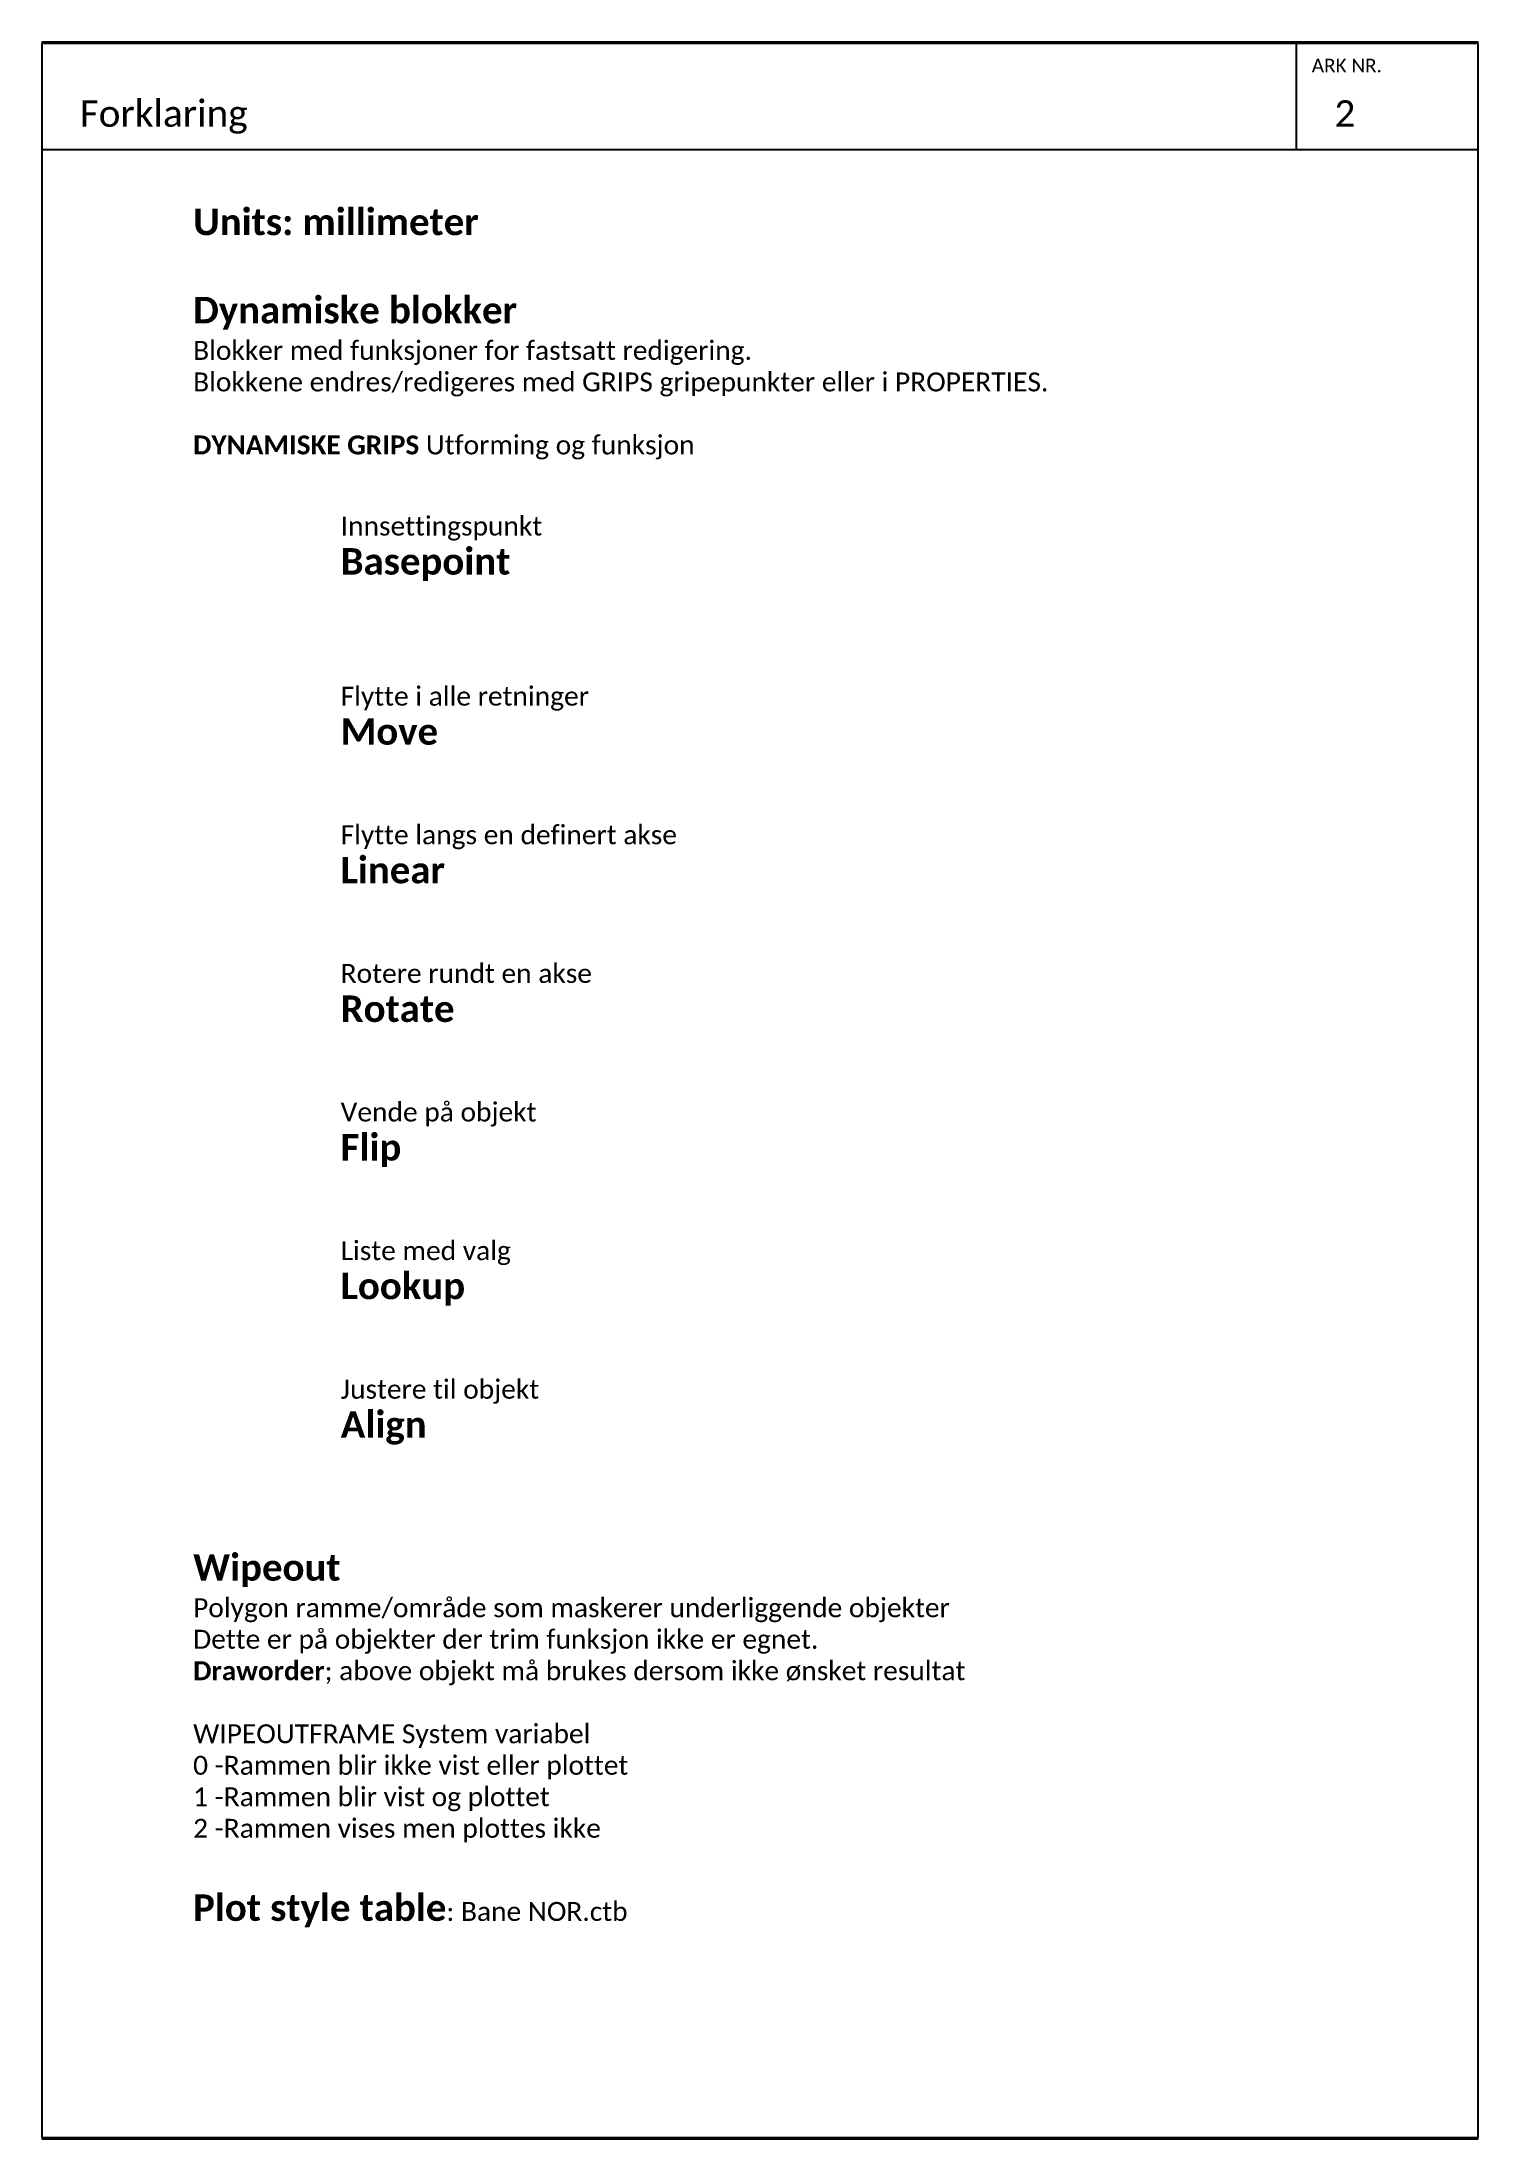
# Paper-space layout '2 Forklaring' of a CAD drawing. Header units: millimetres. Extents: x -10 to 180, y 0 to 277.
# The model-space entities are those that its viewports show. They can reach past a viewport. Long polylines and large blocks are cut down to what shows.
import ezdxf

# ---------------------------------------------------------------- set-up
doc = ezdxf.new("R2010")
doc.units = ezdxf.units.MM
doc.header["$MEASUREMENT"] = 0
for name, color, linetype in [('RAMME', 5, 'Continuous'), ('RAMME SYMBOLER', 4, 'Continuous'), ('RAMME TEKST', 7, 'Continuous')]:
    doc.layers.add(name, color=color, linetype=linetype)
doc.styles.add('Calibri', font='calibri.ttf')
doc.styles.get("Standard").update_dxf_attribs({"font": 'txt.shx'})

msp = doc.modelspace()

# ---------------------------------------------------------------- linework, layer by layer
at = {"layer": 'RAMME'}
msp.add_lwpolyline([(-300, 891), (-490, 891), (-490, 614), (-300, 614)], close=True, dxfattribs=at)
msp.add_lwpolyline([(-490, 877), (-300, 877)], dxfattribs=at)
at = {"layer": 'RAMME SYMBOLER'}
msp.add_line((-324, 877), (-324, 891), dxfattribs=at)

# ---------------------------------------------------------------- texts
at = {"layer": 'RAMME TEKST', "linetype": 'ByBlock', "style": 'Calibri'}
for s, height, p in [('ARK NR.', 1.8, (-322, 887.2)), ('Forklaring', 3.5, (-485, 880)), ('2', 3.5, (-319, 880))]:
    msp.add_text(s, height=height, dxfattribs=at).set_placement(p)
at = {"layer": 'RAMME TEKST', "char_height": 2.5, "attachment_point": 1, "style": 'Calibri'}
for s, width, insert in [('{\\fCalibri|b1|i0|c0|p34;\\H1.4x;Units: millimeter\\P\\PDynamiske blokker \\P\\fCalibri|b0|i0|c0|p34;\\H0.71428x;Blokker med funksjoner for fastsatt redigering. \\PBlokkene endres/redigeres med GRIPS gripepunkter eller i PROPERTIES.\\P\\P\\fCalibri|b1|i0|c0|p34;\\H1.00001x;DYNAMISKE GRIPS \\fCalibri|b0|i0|c0|p34;Utforming og funksjon}', 150, (-470, 869.16)), ('{\\fCalibri|b0|i0|c0|p34;Innsettingspunkt \\P\\fCalibri|b1|i0|c0|p34;\\H1.4x;Basepoint\\P\\H0.71429x;\\P\\P\\P\\fCalibri|b0|i0|c0|p34;Flytte i alle retninger \\P\\fCalibri|b1|i0|c0|p34;\\H1.39999x;Move\\P\\H0.71429x;\\P\\P\\fCalibri|b0|i0|c0|p34;Flytte langs en definert akse \\P\\fCalibri|b1|i0|c0|p34;\\H1.39999x;Linear\\P\\H0.71429x;\\P\\P\\fCalibri|b0|i0|c0|p34;Rotere rundt en akse \\P\\fCalibri|b1|i0|c0|p34;\\H1.39999x;Rotate\\P\\H0.71429x;\\P\\P\\fCalibri|b0|i0|c0|p34;Vende på objekt \\P\\fCalibri|b1|i0|c0|p34;\\H1.39999x;Flip\\P\\H0.71429x;\\P\\P\\fCalibri|b0|i0|c0|p34;Liste med valg\\P\\fCalibri|b1|i0|c0|p34;\\H1.39999x;Lookup\\P\\H0.71429x;\\P\\P\\fCalibri|b0|i0|c0|p34;Justere til objekt \\P\\fCalibri|b1|i0|c0|p34;\\H1.39999x;Align}', 55.0824, (-450.48, 828.42))]:
    msp.add_mtext_dynamic_manual_height_columns(s, width=width, gutter_width=12.5, heights=[0], dxfattribs=dict(at, insert=insert))
at = {"layer": 'RAMME TEKST', "insert": (-470, 691.16), "char_height": 2.5, "attachment_point": 1}
msp.add_mtext_dynamic_manual_height_columns('{\\fCalibri|b1|i0|c0|p34;\\H1.4x;Wipeout\\P\\fCalibri|b0|i0|c0|p34;\\H0.71429x;Polygon ramme/område som maskerer underliggende objekter\\PDette er på objekter der trim funksjon ikke er egnet.\\P\\fCalibri|b1|i0|c0|p34;Draworder\\fCalibri|b0|i0|c0|p34;; above objekt må brukes dersom ikke ønsket resultat\\P\\PWIPEOUTFRAME System variabel \\P0 -Rammen blir ikke vist eller plottet\\P1 -Rammen blir vist og plottet\\P\\pi-5.89583,l5.89583;2 -Rammen vises men plottes ikke\\P\\pi0,l0;\\H1.4x;\\P\\fCalibri|b1|i0|c0|p34;Plot style table\\fCalibri|b0|i0|c0|p34;\\H0.71429x;: Bane NOR.ctb}', width=150, gutter_width=12.5, heights=[0], dxfattribs=at)

psp = doc.layouts.new('2 Forklaring')

# ---------------------------------------------------------------- viewports
at = {"layer": 'RAMME'}
psp.add_viewport(center=(85, 138.71), size=(190, 277.428), view_center_point=(-395, 752.5), view_height=277.428, dxfattribs=at)

doc.saveas('drawing.dxf')
